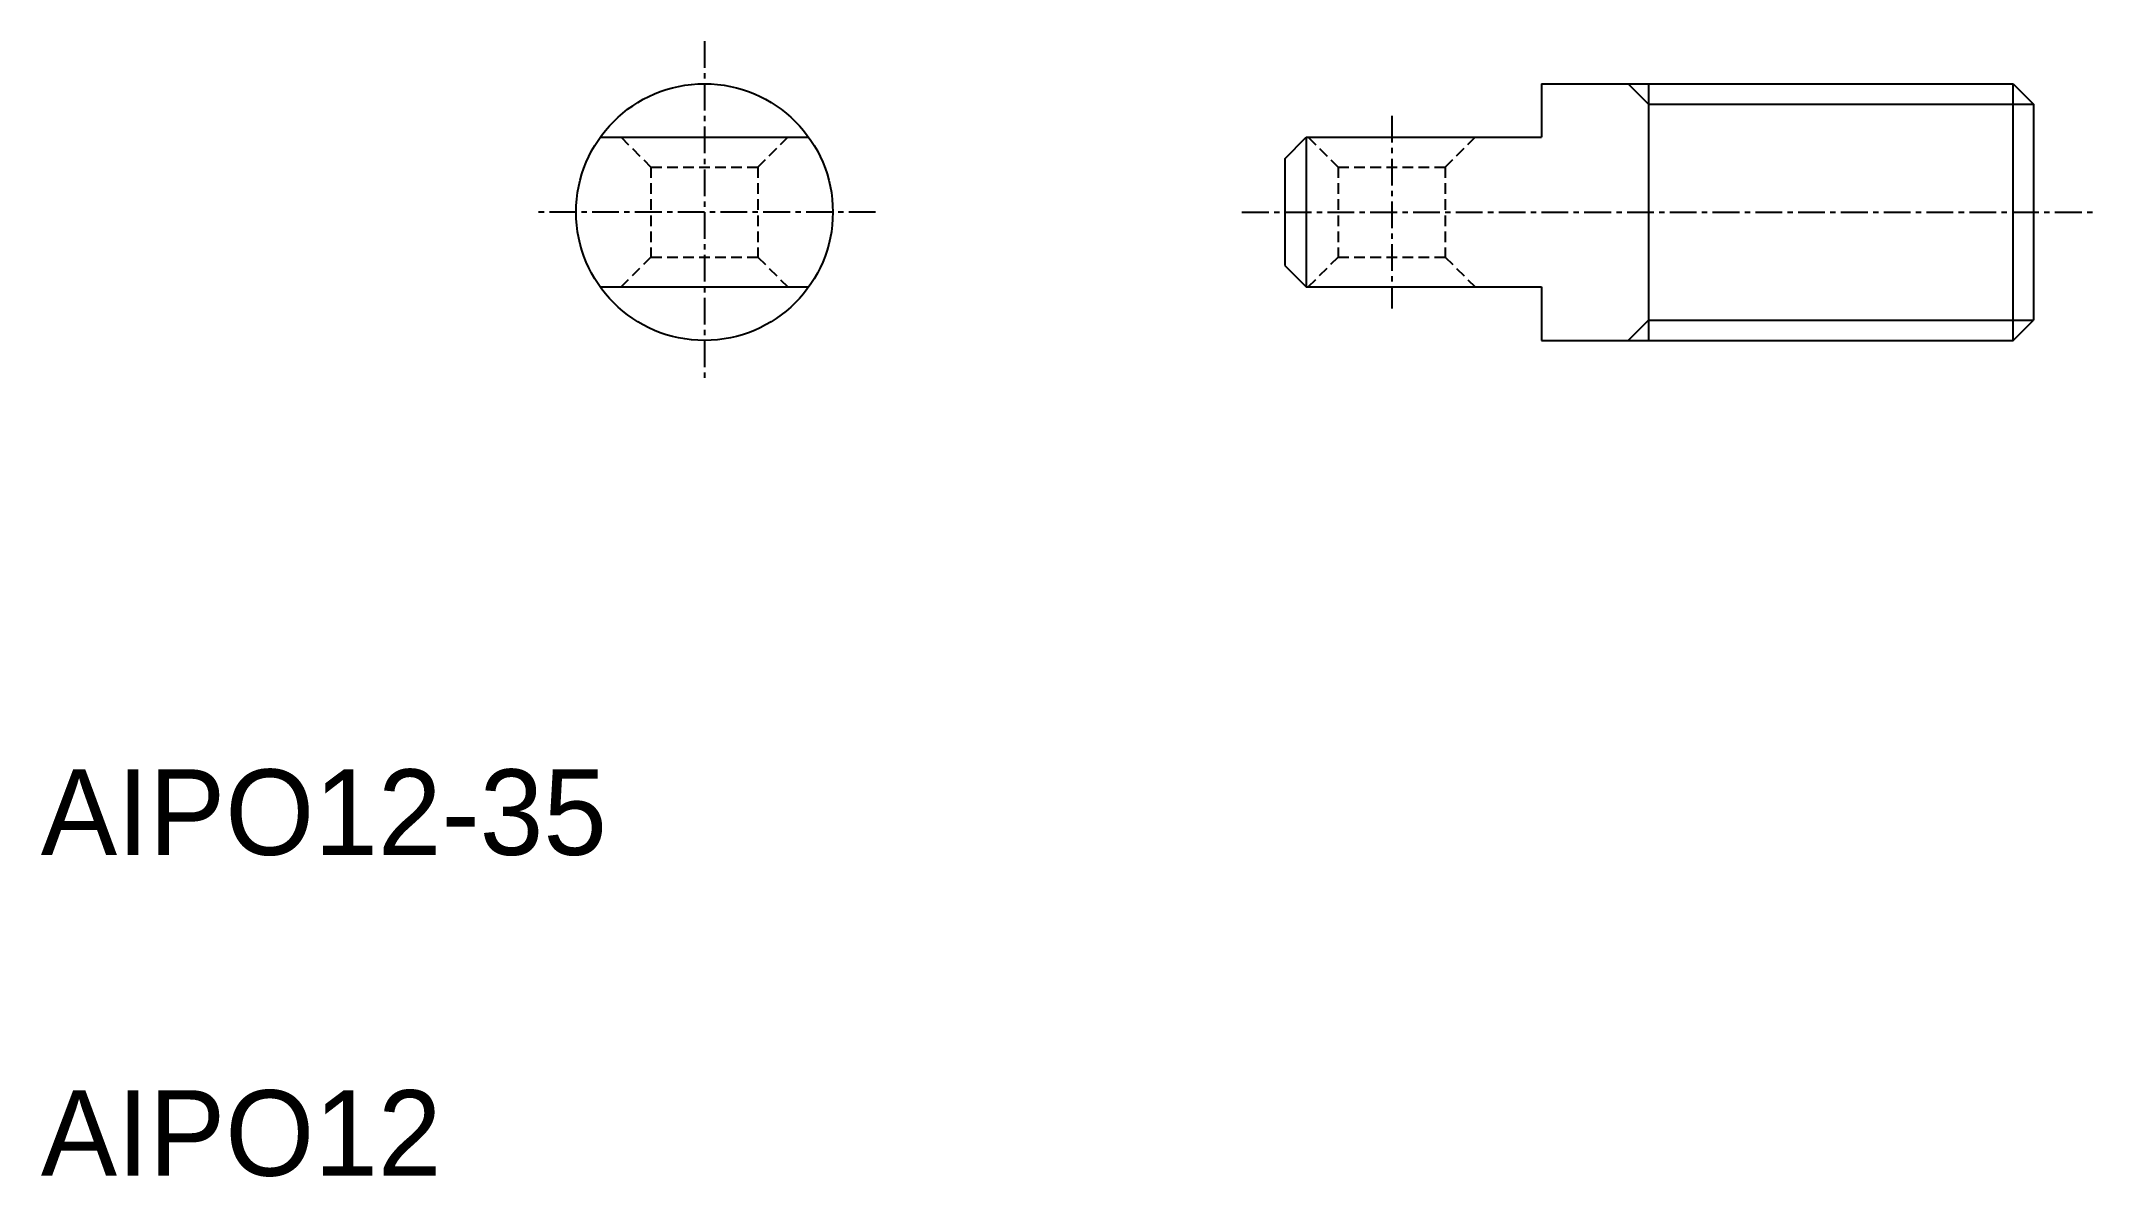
# Model space of a CAD drawing. Extents: x 10 to 105.9, y 9.9 to 63.1.
import ezdxf

# ---------------------------------------------------------------- set-up
doc = ezdxf.new("R2010")
doc.units = 0
doc.linetypes.add('CENTER', pattern=[2, 1.25, -0.25, 0.25, -0.25])
doc.linetypes.add('DASHED', pattern=[0.75, 0.5, -0.25])
doc.layers.get('0').update_dxf_attribs({"linetype": 'CONTINUOUS'})
doc.layers.add('CENTER', color=1, linetype='CENTER')

msp = doc.modelspace()

# ---------------------------------------------------------------- linework, layer by layer
at = {"color": 7, "linetype": 'CONTINUOUS'}
for p, q in [((80.143, 61.054), (102.196, 61.054)), ((80.143, 61.054), (80.143, 58.554)), ((85.143, 61.054), (85.143, 49.054)), ((102.196, 49.054), (102.196, 61.054)), ((102.196, 61.054), (103.143, 60.107)), ((103.143, 60.107), (103.143, 50.001)), ((36.146, 58.554), (45.893, 58.554)), ((68.143, 57.554), (69.143, 58.554)), ((69.143, 58.554), (69.143, 51.554)), ((69.143, 58.554), (80.143, 58.554)), ((68.143, 57.554), (68.143, 52.554)), ((103.143, 57.581), (103.143, 57.581)), ((103.143, 55.054), (103.143, 55.054)), ((68.143, 52.554), (69.143, 51.554)), ((36.146, 51.554), (45.893, 51.554)), ((69.143, 51.554), (80.143, 51.554)), ((80.143, 51.554), (80.143, 49.054)), ((102.196, 49.054), (103.143, 50.001)), ((80.143, 49.054), (102.196, 49.054))]:
    msp.add_line(p, q, dxfattribs=at)
at = {"color": 3, "linetype": 'CONTINUOUS'}
for p, q in [((84.196, 61.054), (85.143, 60.107)), ((85.143, 60.107), (103.143, 60.107)), ((84.196, 49.054), (85.143, 50.001)), ((85.143, 50.001), (103.143, 50.001))]:
    msp.add_line(p, q, dxfattribs=at)
at = {"color": 3, "linetype": 'DASHED'}
for p, q in [((37.12, 58.554), (38.52, 57.154)), ((43.52, 57.154), (44.92, 58.554)), ((69.243, 58.554), (70.643, 57.154)), ((75.643, 57.154), (77.043, 58.554)), ((38.52, 57.154), (43.52, 57.154)), ((38.52, 57.154), (38.52, 52.954)), ((43.52, 57.154), (43.52, 52.954)), ((70.643, 57.154), (75.643, 57.154)), ((70.643, 57.154), (70.643, 52.954)), ((75.643, 57.154), (75.643, 52.954)), ((37.12, 51.554), (38.52, 52.954)), ((38.52, 52.954), (43.52, 52.954)), ((43.52, 52.954), (44.92, 51.554)), ((69.243, 51.554), (70.643, 52.954)), ((70.643, 52.954), (75.643, 52.954)), ((75.643, 52.954), (77.043, 51.554))]:
    msp.add_line(p, q, dxfattribs=at)
at = {"color": 7, "linetype": 'CONTINUOUS'}
msp.add_circle((41.02, 55.054), 6, dxfattribs=at)
at = {"layer": 'CENTER', "color": 1, "linetype": 'CENTER'}
for p, q in [((41.02, 63.054), (41.02, 47.054)), ((73.143, 59.554), (73.143, 50.554)), ((49.02, 55.054), (33.02, 55.054)), ((66.143, 55.054), (105.921, 55.054))]:
    msp.add_line(p, q, dxfattribs=at)

# ---------------------------------------------------------------- texts
at = {"color": 7, "linetype": 'CONTINUOUS'}
for s, p in [('AIPO12-35', (10, 25)), ('AIPO12', (10, 10))]:
    msp.add_text(s, height=4, dxfattribs=at).set_placement(p)

doc.saveas('drawing.dxf')
